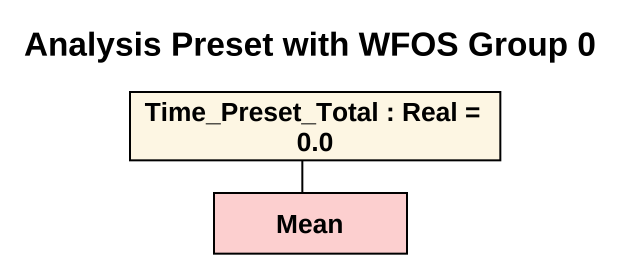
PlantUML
@startuml
title Analysis Preset with WFOS Group 0
rectangle "Time_Preset_Total : Real = 0.0" as Time_Preset_Total
rectangle Mean #FCCFCF
Time_Preset_Total -- Mean
@enduml
